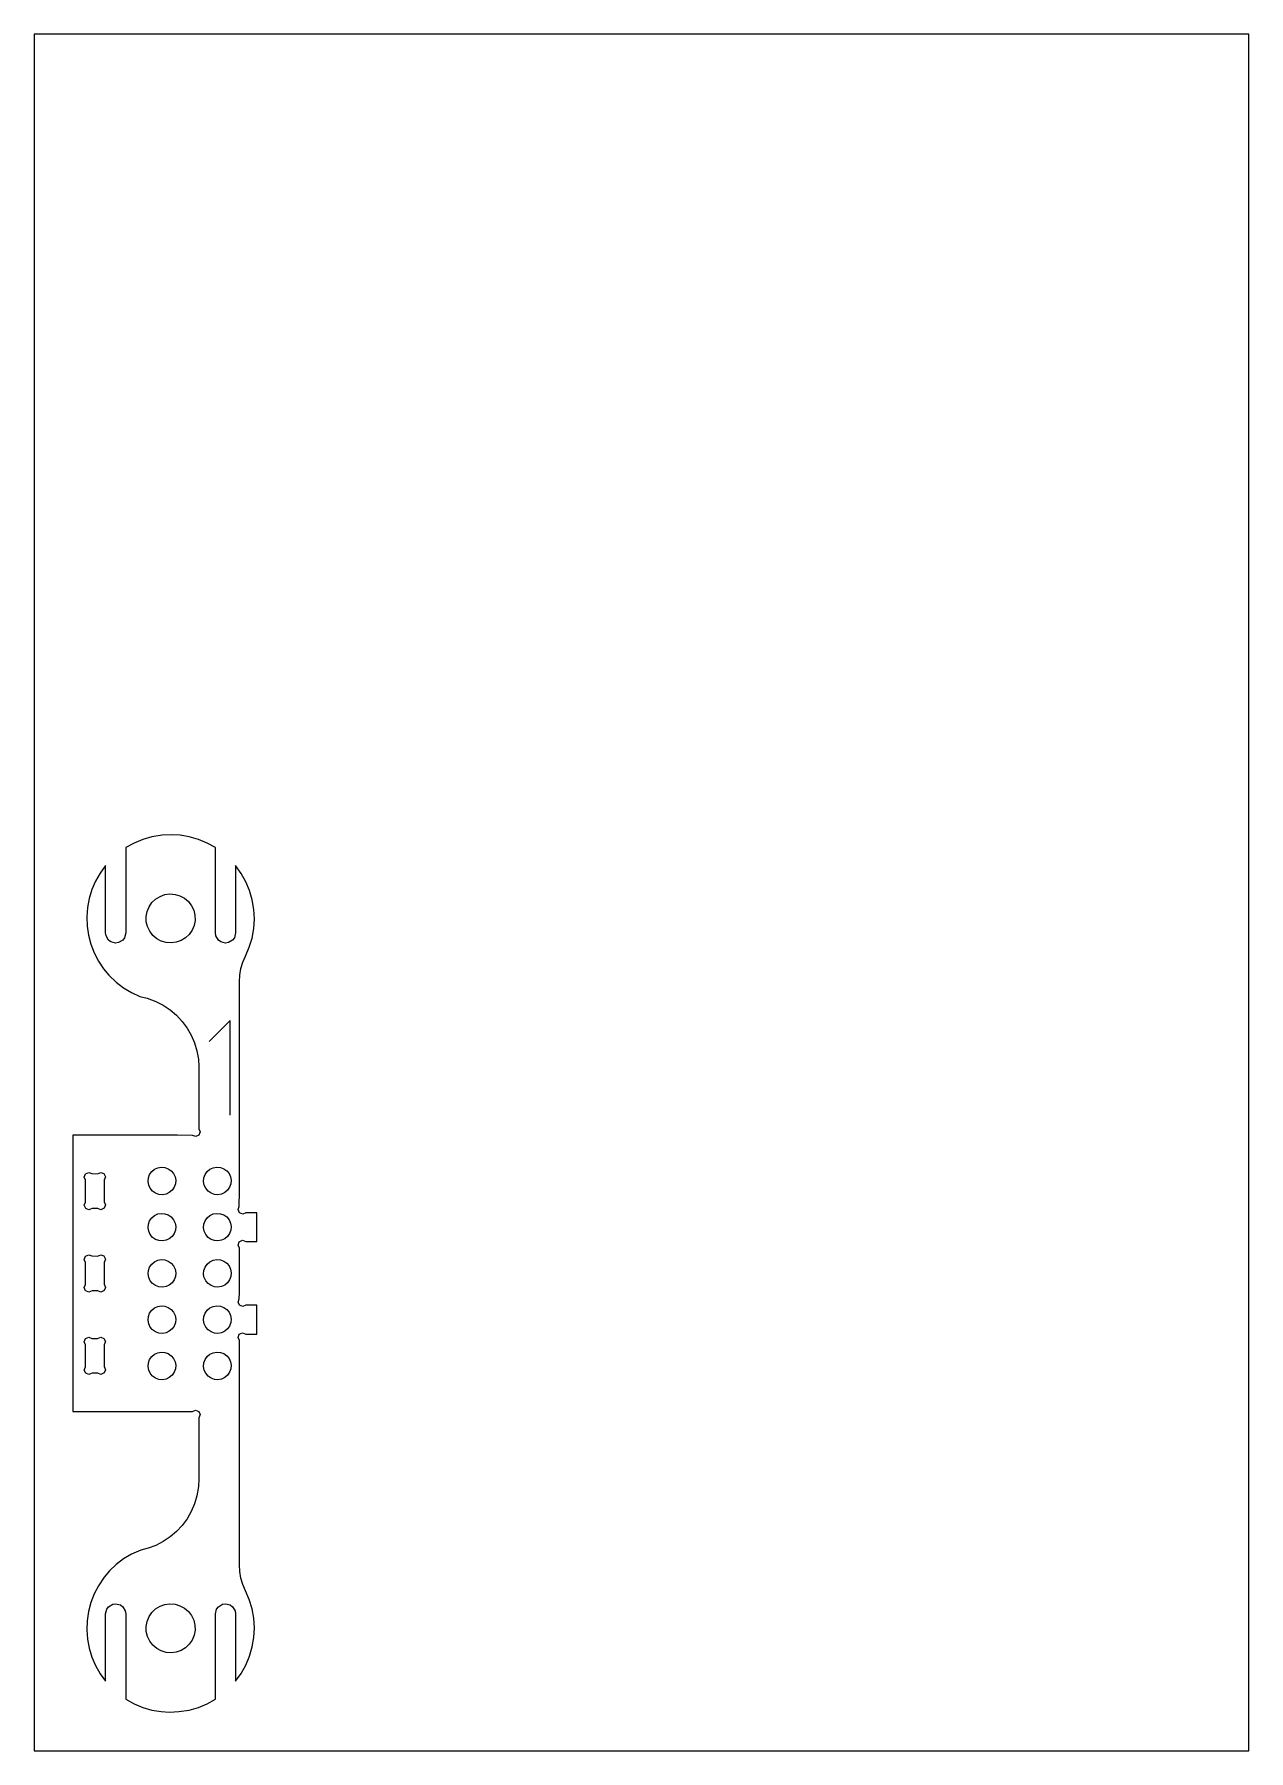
# Model space of a CAD drawing. Extents: x 0 to 210, y 0 to 297.
import ezdxf

# ---------------------------------------------------------------- set-up
doc = ezdxf.new("R2010")
doc.units = 0

msp = doc.modelspace()

# ---------------------------------------------------------------- linework, layer by layer
at = {"layer": 'annotation', "color": 1}
for p, q in [((33.876931, 126.347203), (30.231882, 122.701125)), ((33.876931, 109.951163), (33.876931, 126.347203))]:
    msp.add_line(p, q, dxfattribs=at)
at = {"layer": 'boundary', "color": 5}
for p, q in [((18.754672, 157.645464), (17.245926, 157.016935)), ((20.324568, 158.100208), (18.754672, 157.645464)), ((22.139527, 158.386893), (20.324568, 158.100208)), ((23.77136, 158.455993), (22.139527, 158.386893)), ((25.199333, 158.375385), (23.77136, 158.455993)), ((26.810433, 158.100208), (25.199333, 158.375385)), ((28.380329, 157.645463), (26.810433, 158.100208)), ((29.889075, 157.016935), (28.380329, 157.645463)), ((17.245926, 157.016935), (15.817501, 156.222597)), ((15.817501, 156.222597), (15.817501, 154.379293)), ((31.3175, 156.222597), (29.889075, 157.016935)), ((31.3175, 143.310807), (31.3175, 156.222597)), ((11.376926, 151.818609), (10.585179, 150.42578)), ((12.317501, 153.115592), (11.376926, 151.818609)), ((12.317501, 142.922659), (12.317501, 153.115592)), ((15.817501, 154.379293), (15.817501, 141.467503)), ((35.791027, 151.767207), (34.8175, 153.115592)), ((34.8175, 153.115592), (34.8175, 151.660435)), ((34.8175, 151.660435), (34.8175, 141.467502)), ((36.603748, 150.316217), (35.791027, 151.767207)), ((9.951928, 148.954097), (9.484902, 147.421542)), ((10.585179, 150.42578), (9.951928, 148.954097)), ((37.244977, 148.781712), (36.603748, 150.316217)), ((37.706276, 147.183881), (37.244977, 148.781712)), ((9.189804, 145.846814), (9.070236, 144.249146)), ((9.484902, 147.421542), (9.189804, 145.846814)), ((37.981574, 145.543725), (37.706276, 147.183881)), ((38.067254, 143.882835), (37.981574, 145.543725)), ((9.070236, 144.249146), (9.127659, 142.648038)), ((9.127659, 142.648038), (9.36137, 141.06304)), ((12.317501, 141.467502), (12.317501, 142.922659)), ((31.3175, 141.467502), (31.3175, 143.310807)), ((37.962186, 142.22307), (38.067254, 143.882835)), ((9.36137, 141.06304), (9.768519, 139.513503)), ((12.398972, 140.961841), (12.317501, 141.467502)), ((12.830064, 140.230066), (12.398972, 140.961841)), ((13.245228, 139.930117), (12.830064, 140.230066)), ((14.0675, 139.7175), (13.245228, 139.930117)), ((14.573161, 139.798967), (14.0675, 139.7175)), ((15.304938, 140.230066), (14.573161, 139.798967)), ((15.604885, 140.645229), (15.304938, 140.230066)), ((15.817501, 141.467503), (15.604885, 140.645229)), ((31.398971, 140.961841), (31.3175, 141.467502)), ((31.830064, 140.230066), (31.398971, 140.961841)), ((32.245228, 139.930117), (31.830064, 140.230066)), ((33.0675, 139.7175), (32.245228, 139.930117)), ((33.573161, 139.798967), (33.0675, 139.7175)), ((34.304938, 140.230066), (33.573161, 139.798967)), ((34.604885, 140.645229), (34.304938, 140.230066)), ((34.8175, 141.467502), (34.604885, 140.645229)), ((37.187829, 138.993901), (37.667753, 140.586246)), ((37.667753, 140.586246), (37.962186, 142.22307)), ((9.768519, 139.513503), (10.344131, 138.018337)), ((10.344131, 138.018337), (11.081183, 136.59581)), ((11.081183, 136.59581), (11.970673, 135.263272)), ((36.069174, 136.40023), (36.528724, 137.46699)), ((36.528724, 137.46699), (37.187829, 138.993901)), ((11.970673, 135.263272), (12.872935, 134.190197)), ((12.872935, 134.190197), (14.161806, 132.931968)), ((35.467502, 132.983872), (35.534959, 134.143452)), ((35.534959, 134.143452), (35.736423, 135.287375)), ((35.736423, 135.287375), (36.069174, 136.40023)), ((14.161806, 132.931968), (15.436698, 131.961663)), ((15.436698, 131.961663), (16.810854, 131.137934)), ((16.810854, 131.137934), (18.2675, 130.470835)), ((35.467502, 116.780689), (35.467502, 132.983872)), ((18.2675, 130.470835), (19.492923, 130.167321)), ((19.492923, 130.167321), (21.01894, 129.618105)), ((21.01894, 129.618105), (22.302729, 128.959917)), ((22.302729, 128.959917), (23.502128, 128.158189)), ((23.502128, 128.158189), (24.601162, 127.22361)), ((24.601162, 127.22361), (25.585192, 126.168615)), ((25.585192, 126.168615), (26.44111, 125.00727)), ((26.44111, 125.00727), (27.157514, 123.755033)), ((27.157514, 123.755033), (27.724863, 122.428597)), ((27.724863, 122.428597), (28.135597, 121.045623)), ((28.135597, 121.045623), (28.384248, 119.624528)), ((28.384248, 119.624528), (28.457099, 118.364184)), ((28.457099, 118.364184), (28.4675, 116.860754)), ((28.4675, 116.860754), (28.4675, 107.590031)), ((35.467502, 114.4675), (35.467502, 116.780689)), ((35.467502, 96.723228), (35.467502, 114.4675)), ((28.4675, 107.590031), (28.696606, 107.05443)), ((28.696606, 107.05443), (28.483258, 106.488036)), ((24.761802, 106.4675), (6.6675, 106.467499)), ((6.6675, 106.467499), (6.6675, 100.745859)), ((27.365506, 106.451741), (24.761802, 106.4675)), ((27.931899, 106.238395), (27.365506, 106.451741)), ((28.483258, 106.488036), (27.931899, 106.238395)), ((6.6675, 100.745859), (6.6675, 60.667502)), ((35.451743, 94.169495), (35.467502, 96.723228)), ((35.238394, 93.603102), (35.451743, 94.169495)), ((35.488038, 93.051742), (35.238394, 93.603102)), ((36.054431, 92.838396), (35.488038, 93.051742)), ((36.590032, 93.067501), (36.054431, 92.838396)), ((38.4675, 93.067501), (36.590032, 93.067501)), ((38.4675, 88.692133), (38.4675, 93.067501)), ((35.238394, 87.480569), (35.451743, 88.046963)), ((35.467502, 86.944968), (35.238394, 87.480569)), ((35.451743, 88.046963), (36.003102, 88.296605)), ((35.467502, 79.283757), (35.467502, 86.944968)), ((36.003102, 88.296605), (36.569495, 88.083258)), ((36.569495, 88.083258), (38.4675, 88.0675)), ((38.4675, 88.0675), (38.4675, 88.692133)), ((35.238394, 77.603102), (35.451743, 78.169496)), ((35.488038, 77.051742), (35.238394, 77.603102)), ((35.451743, 78.169496), (35.467502, 79.283757)), ((36.054431, 76.838395), (35.488038, 77.051742)), ((36.590032, 77.0675), (36.054431, 76.838395)), ((38.4675, 77.0675), (36.590032, 77.0675)), ((38.4675, 72.692133), (38.4675, 77.0675)), ((35.238394, 71.48057), (35.451743, 72.046963)), ((35.467502, 70.944969), (35.238394, 71.48057)), ((35.451743, 72.046963), (36.003102, 72.296605)), ((36.003102, 72.296605), (36.569495, 72.083258)), ((36.569495, 72.083258), (38.4675, 72.0675)), ((38.4675, 72.0675), (38.4675, 72.692133)), ((35.467502, 36.997513), (35.467502, 70.944969)), ((6.6675, 60.667502), (6.6675, 58.667501)), ((6.6675, 58.667501), (8.116649, 58.667501)), ((8.116649, 58.667501), (18.2675, 58.667501)), ((18.2675, 58.667501), (19.401518, 58.667501)), ((19.401518, 58.667501), (27.344968, 58.667503)), ((27.344968, 58.667503), (27.88057, 58.896607)), ((27.88057, 58.896607), (28.446963, 58.683261)), ((28.446963, 58.683261), (28.696606, 58.1319)), ((28.483258, 57.565509), (28.4675, 56.221471)), ((28.696606, 58.1319), (28.483258, 57.565509)), ((28.4675, 56.221471), (28.4675, 46.950745)), ((28.394648, 45.690401), (28.135597, 44.089383)), ((28.4675, 46.950745), (28.394648, 45.690401)), ((27.724863, 42.706404), (27.157514, 41.379968)), ((28.135597, 44.089383), (27.724863, 42.706404)), ((25.585192, 38.966386), (24.601162, 37.91139)), ((26.44111, 40.127731), (25.585192, 38.966386)), ((27.157514, 41.379968), (26.44111, 40.127731)), ((22.302729, 36.175083), (21.01894, 35.516896)), ((23.502128, 36.976812), (22.302729, 36.175083)), ((24.601162, 37.91139), (23.502128, 36.976812)), ((35.467502, 32.151128), (35.467502, 36.997513)), ((15.436698, 33.173337), (14.161806, 32.203033)), ((16.810854, 33.997067), (15.436698, 33.173337)), ((18.442443, 34.707495), (16.810854, 33.997067)), ((19.667866, 35.01101), (18.442443, 34.707495)), ((21.01894, 35.516896), (19.667866, 35.01101)), ((12.09948, 30.024922), (11.081181, 28.539191)), ((13.001743, 31.097998), (12.09948, 30.024922)), ((14.161806, 32.203033), (13.001743, 31.097998)), ((35.534957, 30.991548), (35.467502, 32.151128)), ((35.736423, 29.847626), (35.534957, 30.991548)), ((36.069174, 28.73477), (35.736423, 29.847626)), ((10.344131, 27.116664), (9.768519, 25.621497)), ((11.081181, 28.539191), (10.344131, 27.116664)), ((36.528724, 27.668011), (36.069174, 28.73477)), ((37.187829, 26.141099), (36.528724, 27.668011)), ((9.36137, 24.071961), (9.127659, 22.486962)), ((9.768519, 25.621497), (9.36137, 24.071961)), ((12.317501, 23.667498), (12.530116, 24.489772)), ((12.530116, 24.489772), (12.830065, 24.904935)), ((12.830065, 24.904935), (13.56184, 25.336033)), ((13.56184, 25.336033), (14.0675, 25.4175)), ((14.0675, 25.4175), (14.889773, 25.204884)), ((14.889773, 25.204884), (15.304938, 24.904935)), ((15.304938, 24.904935), (15.73603, 24.173159)), ((15.73603, 24.173159), (15.817501, 23.667498)), ((31.3175, 23.667498), (31.530116, 24.489772)), ((31.530116, 24.489772), (31.830064, 24.904935)), ((31.830064, 24.904935), (32.56184, 25.336033)), ((32.56184, 25.336033), (33.0675, 25.4175)), ((33.0675, 25.4175), (33.889773, 25.204884)), ((33.889773, 25.204884), (34.304938, 24.904935)), ((34.304938, 24.904935), (34.73603, 24.173159)), ((34.73603, 24.173159), (34.8175, 23.667498)), ((37.667753, 24.548755), (37.187829, 26.141099)), ((37.962185, 22.91193), (37.667753, 24.548755)), ((9.127659, 22.486962), (9.070236, 20.885854)), ((9.070236, 20.885854), (9.189804, 19.288187)), ((12.3175, 13.474565), (12.317501, 23.667498)), ((15.817501, 23.667498), (15.817501, 21.824193)), ((15.817501, 21.824193), (15.817501, 8.912403)), ((31.3175, 10.755708), (31.3175, 23.667498)), ((34.8175, 23.667498), (34.8175, 22.212341)), ((34.8175, 22.212341), (34.8175, 12.019408)), ((38.067253, 21.252166), (37.962185, 22.91193)), ((37.981574, 19.591275), (38.067253, 21.252166)), ((9.189804, 19.288187), (9.484902, 17.713459)), ((37.244976, 16.353289), (37.706275, 17.95112)), ((37.706275, 17.95112), (37.981574, 19.591275)), ((9.484902, 17.713459), (9.951928, 16.180903)), ((9.951928, 16.180903), (10.585179, 14.709221)), ((36.603748, 14.818783), (37.244976, 16.353289)), ((10.585179, 14.709221), (11.376926, 13.316392)), ((11.376926, 13.316392), (12.317501, 12.019408)), ((12.317501, 12.019408), (12.3175, 13.474565)), ((34.8175, 12.019408), (35.791027, 13.367794)), ((35.791027, 13.367794), (36.603748, 14.818783)), ((15.817501, 8.912403), (17.245927, 8.118066)), ((29.889075, 8.118066), (31.3175, 8.912403)), ((31.3175, 8.912403), (31.3175, 10.755708)), ((17.245927, 8.118066), (18.754672, 7.489537)), ((18.754672, 7.489537), (20.324568, 7.034792)), ((20.324568, 7.034792), (21.935668, 6.759615)), ((21.935668, 6.759615), (23.363641, 6.679008)), ((23.363641, 6.679008), (24.995474, 6.748108)), ((24.995474, 6.748108), (26.810433, 7.034792)), ((26.810433, 7.034792), (28.380329, 7.489537)), ((28.380329, 7.489537), (29.889075, 8.118066))]:
    msp.add_line(p, q, dxfattribs=at)
at = {"layer": 'frame', "color": 5}
for p, q in [((210.058, 296.926), (0, 296.926)), ((0, 296.926), (0, 0)), ((210.058, 0), (210.058, 296.926)), ((0, 0), (210.058, 0))]:
    msp.add_line(p, q, dxfattribs=at)
at = {"layer": 'hole', "color": 5}
for p, q in [((19.502433, 145.172252), (19.841747, 145.991104)), ((19.841747, 145.991104), (20.343893, 146.72151)), ((20.343893, 146.72151), (20.986927, 147.331556)), ((20.986927, 147.331556), (21.742744, 147.794573)), ((21.742744, 147.794573), (22.578312, 148.09033)), ((22.578312, 148.09033), (23.457112, 148.2059)), ((23.457112, 148.2059), (24.340737, 148.136232)), ((24.340737, 148.136232), (25.190567, 147.884371)), ((25.190567, 147.884371), (25.969462, 147.461325)), ((25.969462, 147.461325), (26.64338, 146.885579)), ((26.64338, 146.885579), (27.182867, 146.182303)), ((27.182867, 146.182303), (27.564345, 145.382224)), ((19.340783, 144.300749), (19.502433, 145.172252)), ((19.36386, 143.414681), (19.340783, 144.300749)), ((19.570657, 142.552779), (19.36386, 143.414681)), ((19.952135, 141.752705), (19.570657, 142.552779)), ((27.632568, 142.762749), (27.293255, 141.943904)), ((27.564345, 145.382224), (27.771141, 144.520316)), ((27.794219, 143.634248), (27.632568, 142.762749)), ((27.771141, 144.520316), (27.794219, 143.634248)), ((20.491621, 141.049423), (19.952135, 141.752705)), ((21.165539, 140.473678), (20.491621, 141.049423)), ((21.83887, 140.084938), (21.165539, 140.473678)), ((21.944434, 140.050637), (21.83887, 140.084938)), ((22.794264, 139.79877), (21.944434, 140.050637)), ((23.677889, 139.729102), (22.794264, 139.79877)), ((24.556689, 139.844673), (23.677889, 139.729102)), ((25.392257, 140.140435), (24.556689, 139.844673)), ((26.148074, 140.603447), (25.392257, 140.140435)), ((26.791108, 141.213493), (26.148074, 140.603447)), ((27.293255, 141.943904), (26.791108, 141.213493)), ((8.638395, 99.23057), (8.851742, 99.796963)), ((8.867501, 98.694968), (8.638395, 99.23057)), ((8.851742, 99.796963), (9.403101, 100.046607)), ((8.851742, 94.919495), (8.867501, 98.694968)), ((9.403101, 100.046607), (9.969496, 99.833258)), ((9.969496, 99.833258), (10.944969, 99.817499)), ((10.944969, 99.817499), (11.480569, 100.046607)), ((11.480569, 100.046607), (12.046963, 99.833258)), ((12.046963, 99.833258), (12.296606, 99.281899)), ((12.083258, 98.715505), (12.0675, 94.940032)), ((12.296606, 99.281899), (12.083258, 98.715505)), ((19.681122, 98.464033), (19.735657, 99.0852)), ((19.789216, 97.849918), (19.681122, 98.464033)), ((19.735657, 99.0852), (19.949103, 99.671085)), ((19.949103, 99.671085), (20.306914, 100.181762)), ((20.306914, 100.181762), (20.784706, 100.58243)), ((20.784706, 100.58243), (21.349918, 100.845784)), ((21.349918, 100.845784), (21.964033, 100.953877)), ((21.964033, 100.953877), (22.585199, 100.899343)), ((22.585199, 100.899343), (23.171085, 100.685897)), ((23.171085, 100.685897), (23.681762, 100.328086)), ((23.681762, 100.328086), (24.082431, 99.850295)), ((24.082431, 99.850295), (24.345786, 99.285082)), ((24.399344, 98.049801), (24.185898, 97.463915)), ((24.345786, 99.285082), (24.453878, 98.670967)), ((24.453878, 98.670967), (24.399344, 98.049801)), ((29.281122, 98.464033), (29.335656, 99.085199)), ((29.389215, 97.849918), (29.281122, 98.464033)), ((29.335656, 99.085199), (29.549102, 99.671085)), ((29.549102, 99.671085), (29.906914, 100.181762)), ((29.906914, 100.181762), (30.384706, 100.58243)), ((30.384706, 100.58243), (30.949918, 100.845784)), ((30.949918, 100.845784), (31.564033, 100.953877)), ((31.564033, 100.953877), (32.1852, 100.899343)), ((32.1852, 100.899343), (32.771085, 100.685897)), ((32.771085, 100.685897), (33.281763, 100.328086)), ((33.281763, 100.328086), (33.682431, 99.850295)), ((33.682431, 99.850295), (33.945786, 99.285082)), ((33.999345, 98.049801), (33.785898, 97.463915)), ((33.945786, 99.285082), (34.053879, 98.670967)), ((34.053879, 98.670967), (33.999345, 98.049801)), ((20.05257, 97.284705), (19.789216, 97.849918)), ((20.453238, 96.806914), (20.05257, 97.284705)), ((20.963916, 96.449104), (20.453238, 96.806914)), ((21.549801, 96.235658), (20.963916, 96.449104)), ((22.170967, 96.181123), (21.549801, 96.235658)), ((22.785082, 96.289216), (22.170967, 96.181123)), ((23.350294, 96.55257), (22.785082, 96.289216)), ((23.828087, 96.953238), (23.350294, 96.55257)), ((24.185898, 97.463915), (23.828087, 96.953238)), ((29.652569, 97.284705), (29.389215, 97.849918)), ((30.053238, 96.806914), (29.652569, 97.284705)), ((30.563916, 96.449104), (30.053238, 96.806914)), ((31.149801, 96.235658), (30.563916, 96.449104)), ((31.770967, 96.181123), (31.149801, 96.235658)), ((32.385082, 96.289216), (31.770967, 96.181123)), ((32.950295, 96.55257), (32.385082, 96.289216)), ((33.428087, 96.953238), (32.950295, 96.55257)), ((33.785898, 97.463915), (33.428087, 96.953238)), ((8.638395, 94.353101), (8.851742, 94.919495)), ((8.888037, 93.801742), (8.638395, 94.353101)), ((9.45443, 93.588396), (8.888037, 93.801742)), ((9.990033, 93.8175), (9.45443, 93.588396)), ((10.965505, 93.801742), (9.990033, 93.8175)), ((11.531899, 93.588396), (10.965505, 93.801742)), ((12.083258, 93.838037), (11.531899, 93.588396)), ((12.0675, 94.940032), (12.296606, 94.404431)), ((12.296606, 94.404431), (12.083258, 93.838037)), ((19.949103, 91.671084), (20.306914, 92.181762)), ((20.306914, 92.181762), (20.784706, 92.58243)), ((20.784706, 92.58243), (21.349918, 92.845785)), ((21.349918, 92.845785), (21.964033, 92.953878)), ((21.964033, 92.953878), (22.585199, 92.899344)), ((22.585199, 92.899344), (23.171085, 92.685897)), ((23.171085, 92.685897), (23.681763, 92.328086)), ((23.681763, 92.328086), (24.082431, 91.850294)), ((29.549102, 91.671084), (29.906914, 92.181762)), ((29.906914, 92.181762), (30.384706, 92.58243)), ((30.384706, 92.58243), (30.949918, 92.845785)), ((30.949918, 92.845785), (31.564033, 92.953878)), ((31.564033, 92.953878), (32.1852, 92.899343)), ((32.1852, 92.899343), (32.771085, 92.685897)), ((32.771085, 92.685897), (33.281763, 92.328086)), ((33.281763, 92.328086), (33.682431, 91.850294)), ((19.681122, 90.464033), (19.735657, 91.085198)), ((19.789215, 89.849919), (19.681122, 90.464033)), ((19.735657, 91.085198), (19.949103, 91.671084)), ((20.05257, 89.284706), (19.789215, 89.849919)), ((20.453238, 88.806914), (20.05257, 89.284706)), ((24.185898, 89.463916), (23.828087, 88.953238)), ((24.082431, 91.850294), (24.345786, 91.285081)), ((24.399344, 90.049801), (24.185898, 89.463916)), ((24.345786, 91.285081), (24.453878, 90.670967)), ((24.453878, 90.670967), (24.399344, 90.049801)), ((29.281122, 90.464033), (29.335656, 91.085198)), ((29.389215, 89.849919), (29.281122, 90.464033)), ((29.335656, 91.085198), (29.549102, 91.671084)), ((29.652569, 89.284706), (29.389215, 89.849919)), ((30.053238, 88.806914), (29.652569, 89.284706)), ((33.785898, 89.463916), (33.428087, 88.953238)), ((33.682431, 91.850294), (33.945786, 91.285081)), ((33.999345, 90.049801), (33.785898, 89.463916)), ((33.945786, 91.285081), (34.053879, 90.670967)), ((34.053879, 90.670967), (33.999345, 90.049801)), ((20.963916, 88.449102), (20.453238, 88.806914)), ((21.549801, 88.235656), (20.963916, 88.449102)), ((22.170967, 88.181122), (21.549801, 88.235656)), ((22.785082, 88.289215), (22.170967, 88.181122)), ((23.350294, 88.552569), (22.785082, 88.289215)), ((23.828087, 88.953238), (23.350294, 88.552569)), ((30.563916, 88.449102), (30.053238, 88.806914)), ((31.149801, 88.235657), (30.563916, 88.449102)), ((31.770967, 88.181122), (31.149801, 88.235657)), ((32.385082, 88.289215), (31.770967, 88.181122)), ((32.950295, 88.552569), (32.385082, 88.289215)), ((33.428087, 88.953238), (32.950295, 88.552569)), ((8.638395, 84.98057), (8.851742, 85.546963)), ((8.867501, 84.444968), (8.638395, 84.98057)), ((8.851742, 85.546963), (9.403101, 85.796605)), ((8.851742, 80.669496), (8.867501, 84.444968)), ((9.403101, 85.796605), (9.969496, 85.583259)), ((9.969496, 85.583259), (10.944969, 85.5675)), ((10.944969, 85.5675), (11.480569, 85.796605)), ((11.480569, 85.796605), (12.046963, 85.583259)), ((12.046963, 85.583259), (12.296606, 85.031899)), ((12.083258, 84.465505), (12.0675, 80.690032)), ((12.296606, 85.031899), (12.083258, 84.465505)), ((19.735657, 83.085199), (19.949103, 83.671085)), ((19.949103, 83.671085), (20.306914, 84.181763)), ((20.306914, 84.181763), (20.784706, 84.582431)), ((20.784706, 84.582431), (21.349919, 84.845786)), ((21.349919, 84.845786), (21.964033, 84.953879)), ((21.964033, 84.953879), (22.585199, 84.899344)), ((22.585199, 84.899344), (23.171085, 84.685898)), ((23.171085, 84.685898), (23.681762, 84.328087)), ((23.681762, 84.328087), (24.082431, 83.850294)), ((24.082431, 83.850294), (24.345785, 83.285082)), ((24.345785, 83.285082), (24.453878, 82.670967)), ((29.335656, 83.085199), (29.549102, 83.671084)), ((29.549102, 83.671084), (29.906914, 84.181763)), ((29.906914, 84.181763), (30.384706, 84.582431)), ((30.384706, 84.582431), (30.949918, 84.845786)), ((30.949918, 84.845786), (31.564033, 84.953879)), ((31.564033, 84.953879), (32.1852, 84.899344)), ((32.1852, 84.899344), (32.771085, 84.685898)), ((32.771085, 84.685898), (33.281763, 84.328087)), ((33.281763, 84.328087), (33.682431, 83.850294)), ((33.682431, 83.850294), (33.945786, 83.285082)), ((33.945786, 83.285082), (34.053879, 82.670967)), ((8.638395, 80.103102), (8.851742, 80.669496)), ((12.0675, 80.690032), (12.296606, 80.154431)), ((19.681122, 82.464033), (19.735657, 83.085199)), ((19.789215, 81.849919), (19.681122, 82.464033)), ((20.05257, 81.284706), (19.789215, 81.849919)), ((20.453238, 80.806914), (20.05257, 81.284706)), ((20.963916, 80.449103), (20.453238, 80.806914)), ((21.549801, 80.235657), (20.963916, 80.449103)), ((22.170967, 80.181122), (21.549801, 80.235657)), ((22.785082, 80.289215), (22.170967, 80.181122)), ((23.350294, 80.552569), (22.785082, 80.289215)), ((23.828087, 80.953238), (23.350294, 80.552569)), ((24.185898, 81.463916), (23.828087, 80.953238)), ((24.399344, 82.049801), (24.185898, 81.463916)), ((24.453878, 82.670967), (24.399344, 82.049801)), ((29.281122, 82.464034), (29.335656, 83.085199)), ((29.349278, 81.946335), (29.281122, 82.464034)), ((29.389215, 81.849919), (29.349278, 81.946335)), ((29.652569, 81.284706), (29.389215, 81.849919)), ((30.053238, 80.806914), (29.652569, 81.284706)), ((30.563916, 80.449103), (30.053238, 80.806914)), ((31.149801, 80.235656), (30.563916, 80.449103)), ((31.770967, 80.181122), (31.149801, 80.235656)), ((32.385082, 80.289215), (31.770967, 80.181122)), ((32.950295, 80.552569), (32.385082, 80.289215)), ((33.428087, 80.953238), (32.950295, 80.552569)), ((33.785898, 81.463916), (33.428087, 80.953238)), ((33.999344, 82.049802), (33.785898, 81.463916)), ((34.053879, 82.670967), (33.999344, 82.049802)), ((8.8675, 79.5675), (8.638395, 80.103102)), ((8.888037, 79.551742), (8.8675, 79.5675)), ((9.45443, 79.338395), (8.888037, 79.551742)), ((9.990033, 79.5675), (9.45443, 79.338395)), ((10.965506, 79.551742), (9.990033, 79.5675)), ((11.531899, 79.338395), (10.965506, 79.551742)), ((12.083258, 79.588037), (11.531899, 79.338395)), ((12.296606, 80.154431), (12.083258, 79.588037)), ((19.681122, 74.464034), (19.735657, 75.085199)), ((19.789215, 73.84992), (19.681122, 74.464034)), ((19.735657, 75.085199), (19.949103, 75.671084)), ((19.949103, 75.671084), (20.306914, 76.181762)), ((20.306914, 76.181762), (20.784706, 76.582432)), ((20.784706, 76.582432), (21.349918, 76.845786)), ((21.349918, 76.845786), (21.964033, 76.953879)), ((21.964033, 76.953879), (22.585199, 76.899344)), ((22.585199, 76.899344), (23.171084, 76.685898)), ((23.171084, 76.685898), (23.681762, 76.328087)), ((23.681762, 76.328087), (24.082431, 75.850294)), ((24.082431, 75.850294), (24.345785, 75.285081)), ((24.345785, 75.285081), (24.453879, 74.670967)), ((24.453879, 74.670967), (24.399344, 74.049802)), ((29.281122, 74.464034), (29.335656, 75.085199)), ((29.389214, 73.84992), (29.281122, 74.464034)), ((29.335656, 75.085199), (29.549102, 75.671084)), ((29.549102, 75.671084), (29.906914, 76.181763)), ((29.906914, 76.181763), (30.384706, 76.582432)), ((30.384706, 76.582432), (30.949918, 76.845786)), ((30.949918, 76.845786), (31.564033, 76.953878)), ((31.564033, 76.953878), (32.1852, 76.899344)), ((32.1852, 76.899344), (32.771085, 76.685898)), ((32.771085, 76.685898), (33.281763, 76.328087)), ((33.281763, 76.328087), (33.682431, 75.850294)), ((33.682431, 75.850294), (33.945786, 75.285082)), ((33.945786, 75.285082), (34.053879, 74.670967)), ((34.053879, 74.670967), (33.999344, 74.049802)), ((8.638395, 70.73057), (8.851742, 71.296963)), ((8.851742, 71.296963), (9.403101, 71.546605)), ((9.403101, 71.546605), (9.969496, 71.333259)), ((9.969496, 71.333259), (10.944969, 71.3175)), ((10.944969, 71.3175), (11.480569, 71.546605)), ((11.480569, 71.546605), (12.046963, 71.333259)), ((12.046963, 71.333259), (12.296606, 70.781899)), ((20.052569, 73.284707), (19.789215, 73.84992)), ((20.370444, 72.870444), (20.052569, 73.284707)), ((20.453238, 72.806914), (20.370444, 72.870444)), ((20.963916, 72.449103), (20.453238, 72.806914)), ((21.549801, 72.235657), (20.963916, 72.449103)), ((22.170967, 72.181122), (21.549801, 72.235657)), ((22.785082, 72.289215), (22.170967, 72.181122)), ((23.350294, 72.55257), (22.785082, 72.289215)), ((23.828087, 72.953238), (23.350294, 72.55257)), ((24.185898, 73.463917), (23.828087, 72.953238)), ((24.399344, 74.049802), (24.185898, 73.463917)), ((29.652569, 73.284707), (29.389214, 73.84992)), ((30.053238, 72.806914), (29.652569, 73.284707)), ((30.563916, 72.449103), (30.053238, 72.806914)), ((31.149801, 72.235657), (30.563916, 72.449103)), ((31.770967, 72.181122), (31.149801, 72.235657)), ((32.385082, 72.289216), (31.770967, 72.181122)), ((32.950295, 72.55257), (32.385082, 72.289216)), ((33.428087, 72.953238), (32.950295, 72.55257)), ((33.785898, 73.463917), (33.428087, 72.953238)), ((33.999344, 74.049802), (33.785898, 73.463917)), ((8.867501, 70.194969), (8.638395, 70.73057)), ((8.851742, 66.419496), (8.867501, 70.194969)), ((12.083258, 70.215505), (12.0675, 66.440032)), ((12.296606, 70.781899), (12.083258, 70.215505)), ((20.306914, 68.181762), (20.784706, 68.58243)), ((20.784706, 68.58243), (21.349919, 68.845784)), ((21.349919, 68.845784), (21.964033, 68.953877)), ((21.964033, 68.953877), (22.585199, 68.899343)), ((22.585199, 68.899343), (23.171084, 68.685897)), ((23.171084, 68.685897), (23.681762, 68.328086)), ((23.681762, 68.328086), (24.082431, 67.850295)), ((29.906914, 68.181762), (30.384706, 68.58243)), ((30.384706, 68.58243), (30.949918, 68.845784)), ((30.949918, 68.845784), (31.564033, 68.953877)), ((31.564033, 68.953877), (32.1852, 68.899343)), ((32.1852, 68.899343), (32.771085, 68.685897)), ((32.771085, 68.685897), (33.281763, 68.328086)), ((33.281763, 68.328086), (33.682431, 67.850295)), ((8.638394, 65.853102), (8.851742, 66.419496)), ((8.888037, 65.301742), (8.638394, 65.853102)), ((12.083258, 65.338037), (11.531899, 65.088393)), ((12.0675, 66.440032), (12.296606, 65.904431)), ((12.296606, 65.904431), (12.083258, 65.338037)), ((19.681122, 66.464033), (19.735657, 67.0852)), ((19.789215, 65.849918), (19.681122, 66.464033)), ((19.735657, 67.0852), (19.949103, 67.671086)), ((20.05257, 65.284705), (19.789215, 65.849918)), ((19.949103, 67.671086), (20.306914, 68.181762)), ((24.185898, 65.463915), (23.828087, 64.953238)), ((24.082431, 67.850295), (24.345785, 67.285083)), ((24.399344, 66.049801), (24.185898, 65.463915)), ((24.345785, 67.285083), (24.453879, 66.670967)), ((24.453879, 66.670967), (24.399344, 66.049801)), ((29.281122, 66.464033), (29.335656, 67.0852)), ((29.389215, 65.849918), (29.281122, 66.464033)), ((29.335656, 67.0852), (29.549102, 67.671086)), ((29.652569, 65.284705), (29.389215, 65.849918)), ((29.549102, 67.671086), (29.906914, 68.181762)), ((33.785898, 65.463915), (33.428087, 64.953238)), ((33.682431, 67.850295), (33.945786, 67.285083)), ((33.999344, 66.049801), (33.785898, 65.463915)), ((33.945786, 67.285083), (34.053879, 66.670967)), ((34.053879, 66.670967), (33.999344, 66.049801)), ((9.45443, 65.088394), (8.888037, 65.301742)), ((9.990033, 65.317501), (9.45443, 65.088394)), ((10.965506, 65.301742), (9.990033, 65.317501)), ((11.531899, 65.088393), (10.965506, 65.301742)), ((20.370444, 64.870444), (20.05257, 65.284705)), ((20.453238, 64.806914), (20.370444, 64.870444)), ((20.963916, 64.449104), (20.453238, 64.806914)), ((21.549801, 64.235658), (20.963916, 64.449104)), ((22.170967, 64.181123), (21.549801, 64.235658)), ((22.785082, 64.289216), (22.170967, 64.181123)), ((23.350294, 64.55257), (22.785082, 64.289216)), ((23.828087, 64.953238), (23.350294, 64.55257)), ((30.053238, 64.806914), (29.652569, 65.284705)), ((30.563916, 64.449104), (30.053238, 64.806914)), ((31.149801, 64.235658), (30.563916, 64.449104)), ((31.770967, 64.181123), (31.149801, 64.235658)), ((32.385082, 64.289216), (31.770967, 64.181123)), ((32.950295, 64.55257), (32.385082, 64.289216)), ((33.428087, 64.953238), (32.950295, 64.55257)), ((19.841747, 23.191097), (20.343893, 23.921508)), ((20.343893, 23.921508), (20.986927, 24.531554)), ((20.986927, 24.531554), (21.742744, 24.994566)), ((21.742744, 24.994566), (22.578312, 25.290327)), ((22.578312, 25.290327), (23.457112, 25.405898)), ((23.457112, 25.405898), (24.340737, 25.33623)), ((24.340737, 25.33623), (25.190567, 25.084363)), ((25.190567, 25.084363), (25.969462, 24.661322)), ((25.969462, 24.661322), (26.643379, 24.085577)), ((26.643379, 24.085577), (27.182866, 23.382295)), ((19.340783, 21.500752), (19.502433, 22.372251)), ((19.36386, 20.614684), (19.340783, 21.500752)), ((19.502433, 22.372251), (19.841747, 23.191097)), ((27.182866, 23.382295), (27.564344, 22.582221)), ((27.564344, 22.582221), (27.771141, 21.720319)), ((27.794219, 20.834252), (27.632568, 19.962748)), ((27.771141, 21.720319), (27.794219, 20.834252)), ((19.570657, 19.752776), (19.36386, 20.614684)), ((19.952135, 18.952698), (19.570657, 19.752776)), ((20.491621, 18.249421), (19.952135, 18.952698)), ((21.165539, 17.673676), (20.491621, 18.249421)), ((26.791108, 18.41349), (26.148074, 17.803445)), ((27.293255, 19.143896), (26.791108, 18.41349)), ((27.632568, 19.962748), (27.293255, 19.143896)), ((21.944434, 17.25063), (21.165539, 17.673676)), ((22.794264, 16.998768), (21.944434, 17.25063)), ((23.677889, 16.929101), (22.794264, 16.998768)), ((24.556689, 17.04467), (23.677889, 16.929101)), ((25.392257, 17.340428), (24.556689, 17.04467)), ((26.148074, 17.803445), (25.392257, 17.340428))]:
    msp.add_line(p, q, dxfattribs=at)

doc.saveas('drawing.dxf')
